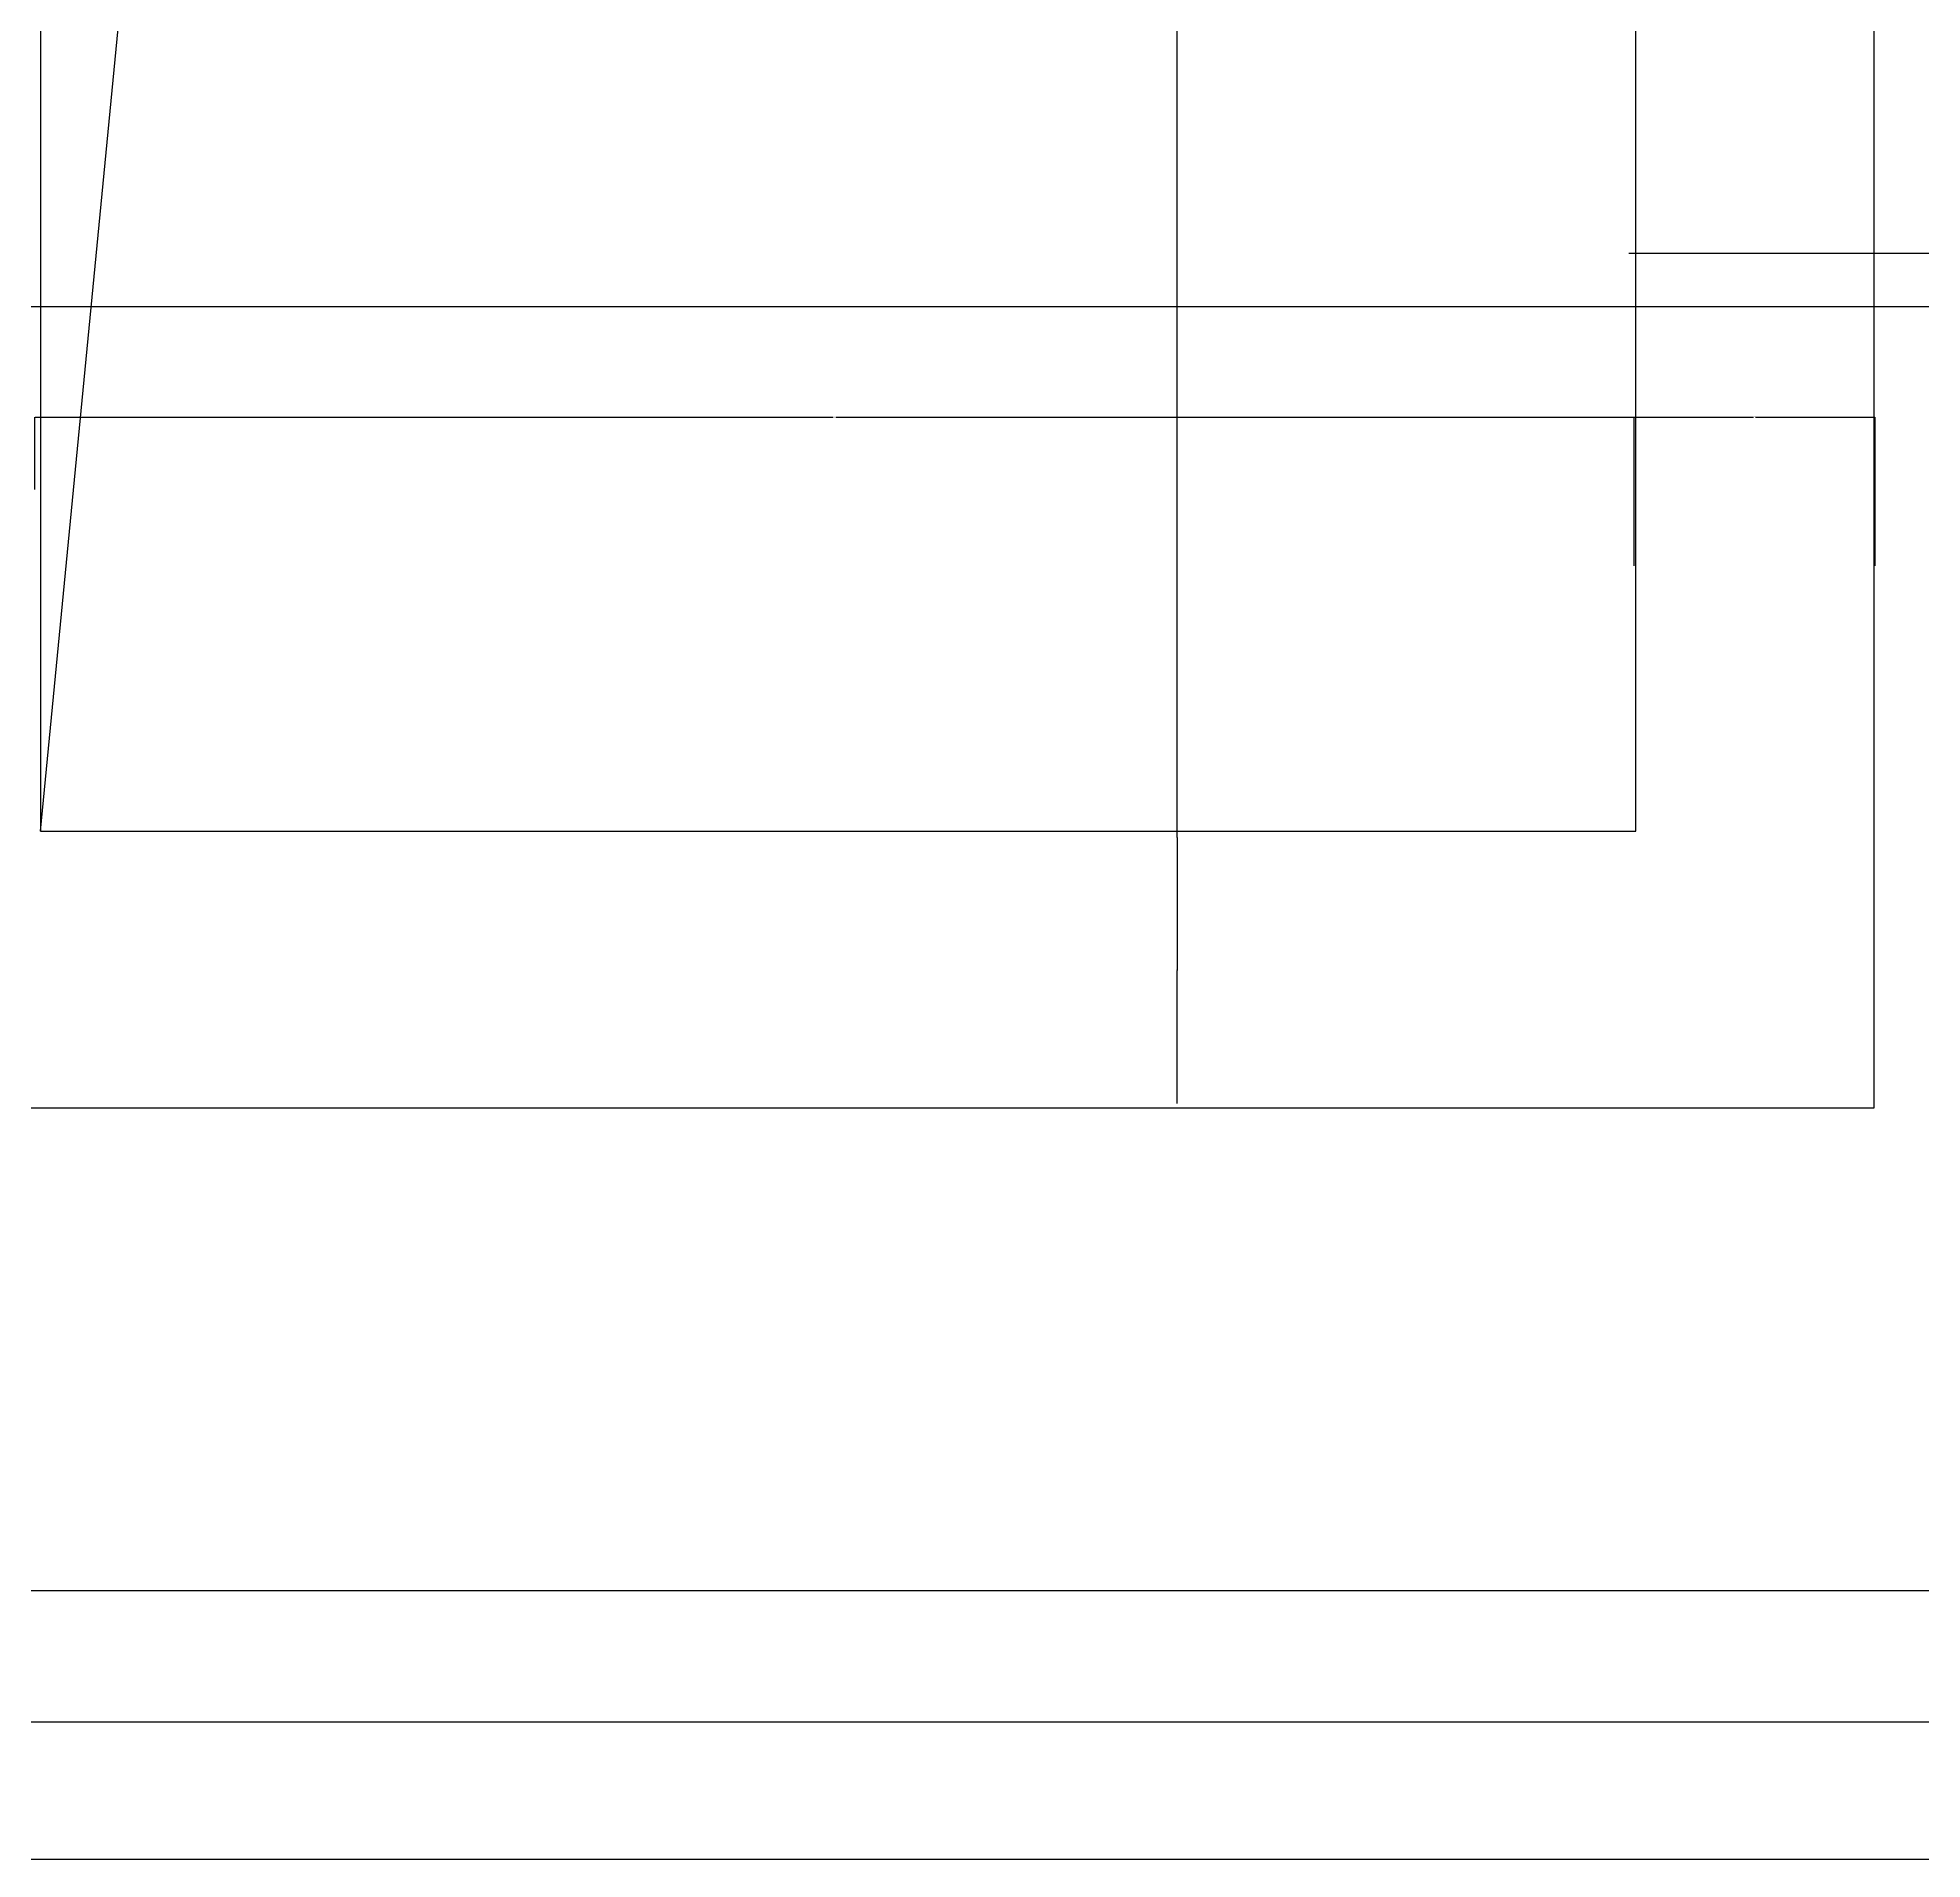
# Model space of a CAD drawing. Header units: metres. Extents: x 169789 to 254571, y -54633 to 5590.
# Drawn here: x 231791 to 234627, y -3231 to -489 of the extents above; entities that cross this region are included whole.
import ezdxf

# ---------------------------------------------------------------- set-up
doc = ezdxf.new("R2010")
doc.units = ezdxf.units.M
doc.layers.add('DIM', color=3, linetype='Continuous')
doc.layers.add('WALL', color=40, linetype='Continuous')
doc.dimstyles.get("Standard").update_dxf_attribs({"dimtxt": 2.5, "dimasz": 2.5, "dimexe": 1.25, "dimexo": 0.625, "dimtad": 1, "dimcen": 2.5, "dimazin": 3, "dimtfac": 1, "dimtmove": 0, "dimatfit": 3})

# ---------------------------------------------------------------- blocks, each defined once
blk = doc.blocks.new('*D109')
for p, q in [((233505.55, 749.95), (233505.55, -471.41)), ((233505.3, -471.41), (233505.05, -471.41)), ((233505.55, -1692.77), (233505.55, -471.41)), ((233505.55, -471.41), (233505.55, -471.41)), ((233505.8, -471.41), (233506.05, -471.41))]:
    blk.add_line(p, q)
at = {"layer": 'Defpoints'}
for p in [(233505.55, 749.95), (233505.55, -471.41), (233505.55, -1692.77)]:
    blk.add_point(p, dxfattribs=at)
at = {"layer": 'DIM', "insert": (233505.55, -470.285), "char_height": 1, "attachment_point": 5}
blk.add_mtext('1200', dxfattribs=at)
blk = doc.blocks.new('*D110')
for p, q in [((233505.55, -1692.77), (233505.55, -1893.15)), ((233505.3, -1893.15), (233505.05, -1893.15)), ((233505.55, -2093.52), (233505.55, -1893.15)), ((233505.55, -1893.15), (233505.55, -1893.15)), ((233505.8, -1893.15), (233506.05, -1893.15))]:
    blk.add_line(p, q)
at = {"layer": 'Defpoints'}
for p in [(233505.55, -1692.77), (233505.55, -1893.15), (233505.55, -2093.52)]:
    blk.add_point(p, dxfattribs=at)
at = {"layer": 'DIM', "insert": (233505.55, -1892.025), "char_height": 1, "attachment_point": 5}
blk.add_mtext('200', dxfattribs=at)
blk = doc.blocks.new('*D113')
for p, q in [((231786.86, -1169.43), (231786.86, -1060.27)), ((231787.11, -1060.27), (232987.945, -1060.27)), ((232991.945, -1060.27), (234192.78, -1060.27)), ((234193.03, -1169.43), (234193.03, -1060.27))]:
    blk.add_line(p, q)
at = {"layer": 'Defpoints'}
for p in [(231786.86, -1060.27), (231786.86, -1169.43), (234193.03, -1169.43)]:
    blk.add_point(p, dxfattribs=at)
at = {"layer": 'DIM', "insert": (232989.945, -1060.27), "char_height": 1, "attachment_point": 5}
blk.add_mtext('1200', dxfattribs=at)
blk = doc.blocks.new('*D114')
for p, q in [((234193.03, -1283.93), (234193.03, -1060.27)), ((234193.28, -1060.27), (234372.945, -1060.27)), ((234375.945, -1060.27), (234555.61, -1060.27)), ((234555.86, -1283.93), (234555.86, -1060.27))]:
    blk.add_line(p, q)
at = {"layer": 'Defpoints'}
for p in [(234193.03, -1060.27), (234193.03, -1283.93), (234555.86, -1283.93)]:
    blk.add_point(p, dxfattribs=at)
at = {"layer": 'DIM', "insert": (234374.445, -1060.27), "char_height": 1, "attachment_point": 5}
blk.add_mtext('200', dxfattribs=at)

msp = doc.modelspace()

# ---------------------------------------------------------------- linework, layer by layer
at = {"layer": 'DIM'}
for p, q in [((230306.91, -893.79), (237367.9, -893.79)), ((230697.78, -2826.37), (235365.4, -2826.37)), ((230895.25, -3023.72), (235149.97, -3023.72))]:
    msp.add_line(p, q, dxfattribs=at)
msp.add_lwpolyline([(234185.1, -813.61), (235763.13, -813.61)], dxfattribs=at)
at = {"layer": 'WALL'}
for p, q in [((234554.59, -2100.01), (234554.59, 1151.55)), ((231795.35, 755.02), (231795.35, -1683.65)), ((234195.99, -1683.65), (234195.99, 755.02)), ((231795.35, -1683.65), (232013.59, 576.58)), ((231795.35, -1683.65), (234195.99, -1683.65)), ((231418.39, -2100.01), (234554.59, -2100.01)), ((230293.62, -3230.7), (235775.16, -3230.7))]:
    msp.add_line(p, q, dxfattribs=at)

# ---------------------------------------------------------------- dimensions: what is measured, and where the dimension line sits
at = {"layer": 'DIM'}
for base, p1, p2, text, picture, middle in [((233505.55, -471.41), (233505.55, 749.95), (233505.55, -1692.77), '1200', '*D109', (233505.55, -470.285)), ((231786.86, -1060.27), (231786.86, -1169.43), (234193.03, -1169.43), '1200', '*D113', (232989.945, -1060.27)), ((234193.03, -1060.27), (234193.03, -1283.93), (234555.86, -1283.93), '200', '*D114', (234374.445, -1060.27)), ((233505.55, -1893.15), (233505.55, -1692.77), (233505.55, -2093.52), '200', '*D110', (233505.55, -1892.025))]:
    dim = msp.add_linear_dim(base=base, p1=p1, p2=p2, text=text, dimstyle='Standard', dxfattribs=at)
    dim.commit()
    dim.dimension.update_dxf_attribs({"geometry": picture, "text_midpoint": middle})

doc.saveas('drawing.dxf')
